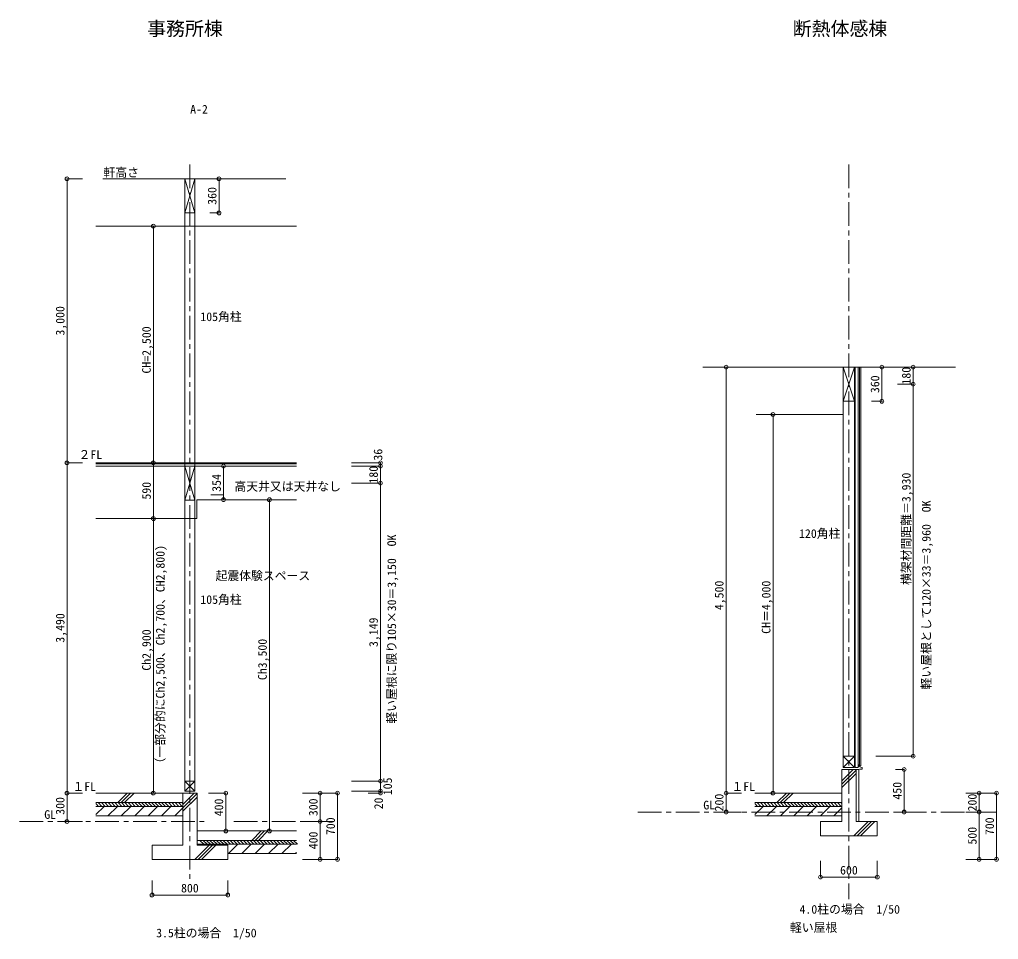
# Model space of a CAD drawing. Units: millimetres at full size, sheet at 1:50. Extents: x -32857 to 5048, y -5408 to 6710.
# Drawn here: x -5294 to 5048, y -3451 to 6268 of the extents above; entities that cross this region are included whole.
import ezdxf
from ezdxf.enums import TextEntityAlignment as Align

# ---------------------------------------------------------------- set-up
doc = ezdxf.new("R2010")
doc.units = ezdxf.units.MM
doc.header["$LTSCALE"] = 50
doc.header["$PDMODE"] = 32
doc.header["$PDSIZE"] = 40
doc.linetypes.add('CHAIN1', pattern=[8, 5, -1, 1, -1])
for name, color, linetype, lineweight in [('3-2_柱(黄)', 7, 'Continuous', 13), ('3-3_仕上線(黄)', 3, 'Continuous', 20), ('3-4_下地・間柱(水色)', 4, 'Continuous', 5), ('3-8_ハッチング', 2, 'Continuous', 5), ('3-A_文字', 7, 'Continuous', 13), ('3-F_寸法・方位', 7, 'Continuous', 13)]:
    doc.layers.add(name, color=color, linetype=linetype, lineweight=lineweight)
doc.styles.add('ＭＳ ゴシック', font='')
doc.styles.get('ＭＳ ゴシック').set_extended_font_data('MS Gothic')

msp = doc.modelspace()

# ---------------------------------------------------------------- linework, layer by layer
at = {"layer": '3-2_柱(黄)'}
for p, q in [((3408.64, -1634.63), (3528.64, -1634.63)), ((-3569.65, -1904.63), (-4488.7, -1904.63)), ((-3547.15, -1884.63), (-3442.15, -1884.63)), ((3393.64, -1904.63), (2474.59, -1904.63)), ((-3569.65, -2004.63), (-4488.7, -2004.63)), ((-3569.65, -2044.63), (-4488.7, -2044.63)), ((3393.64, -2004.63), (2474.59, -2004.63)), ((3393.64, -2044.63), (2474.59, -2044.63)), ((-3569.65, -2144.63), (-4488.7, -2144.63)), ((3393.64, -2144.63), (2474.59, -2144.63)), ((-3419.65, -2304.63), (-2367.84, -2304.63)), ((-3419.65, -2404.63), (-2367.84, -2404.63)), ((-3419.65, -2444.63), (-2367.84, -2444.63)), ((-3094.65, -2544.63), (-2367.84, -2544.63))]:
    msp.add_line(p, q, dxfattribs=at)
at = {"layer": '3-3_仕上線(黄)', "linetype": 'CHAIN1'}
for p, q in [((-3494.65, 4738.4), (-3494.65, -2853.85)), ((3468.64, 4738.4), (3468.64, -3025.63)), ((1238.74, -2104.63), (5025.11, -2104.63)), ((-5294.37, -2204.63), (-3298.19, -2204.63)), ((-3029.92, -2204.63), (-1938.17, -2204.63))]:
    msp.add_line(p, q, dxfattribs=at)
at = {"layer": '3-3_仕上線(黄)'}
for p, q in [((3393.64, -1654.63), (3393.64, -2204.63)), ((3393.64, -1654.63), (3543.64, -1654.63)), ((3543.64, -1654.63), (3543.64, -2204.63)), ((-3569.65, -1904.63), (-3419.65, -1904.63)), ((-3569.65, -1904.63), (-3569.65, -2454.63)), ((-3419.65, -1904.63), (-3419.65, -2454.63)), ((3168.64, -2204.63), (3168.64, -2354.63)), ((3168.64, -2204.63), (3393.64, -2204.63)), ((3543.64, -2204.63), (3768.64, -2204.63)), ((3768.64, -2204.63), (3768.64, -2354.63)), ((3168.64, -2354.63), (3768.64, -2354.63)), ((-3894.65, -2454.63), (-3569.65, -2454.63)), ((-3894.65, -2454.63), (-3894.65, -2604.63)), ((-3894.65, -2604.63), (-3094.65, -2604.63))]:
    msp.add_line(p, q, dxfattribs=at)
msp.add_lwpolyline([(-3419.65, -2454.63), (-3094.65, -2454.63), (-3094.65, -2604.63)], dxfattribs=at)
at = {"layer": '3-4_下地・間柱(水色)'}
for p, q in [((-3547.15, 4585.37), (-4414.4, 4585.37)), ((-3442.15, 4585.37), (-2481.3, 4585.37))]:
    msp.add_line(p, q, dxfattribs=at)
at = {"layer": '3-8_ハッチング'}
for p, q in [((3393.64, -1775.37), (3514.38, -1654.63)), ((3393.64, -1810.73), (3543.64, -1660.73)), ((3393.64, -1846.08), (3543.64, -1696.08)), ((-4256.02, -2004.63), (-4156.02, -1904.63)), ((-4220.66, -2004.63), (-4120.66, -1904.63)), ((-4185.31, -2004.63), (-4085.31, -1904.63)), ((-3569.65, -2025.37), (-3448.91, -1904.63)), ((-3569.65, -2060.73), (-3419.65, -1910.73)), ((-3569.65, -2096.08), (-3419.65, -1946.08)), ((2707.27, -2004.63), (2807.27, -1904.63)), ((2742.63, -2004.63), (2842.63, -1904.63)), ((2777.98, -2004.63), (2877.98, -1904.63)), ((-4488.7, -2016.24), (-4460.31, -2044.63)), ((-4488.7, -2131.24), (-4402.08, -2044.63)), ((-4464.96, -2004.63), (-4424.96, -2044.63)), ((-4429.6, -2004.63), (-4389.6, -2044.63)), ((-4394.25, -2004.63), (-4354.25, -2044.63)), ((-4360.66, -2144.63), (-4260.66, -2044.63)), ((-4358.89, -2004.63), (-4318.89, -2044.63)), ((-4323.53, -2004.63), (-4283.53, -2044.63)), ((-4288.18, -2004.63), (-4248.18, -2044.63)), ((-4252.82, -2004.63), (-4212.82, -2044.63)), ((-4219.24, -2144.63), (-4119.24, -2044.63)), ((-4217.47, -2004.63), (-4177.47, -2044.63)), ((-4182.11, -2004.63), (-4142.11, -2044.63)), ((-4146.76, -2004.63), (-4106.76, -2044.63)), ((-4111.4, -2004.63), (-4071.4, -2044.63)), ((-4077.82, -2144.63), (-3977.82, -2044.63)), ((-4076.05, -2004.63), (-4036.05, -2044.63)), ((-4040.69, -2004.63), (-4000.69, -2044.63)), ((-4005.34, -2004.63), (-3965.34, -2044.63)), ((-3969.98, -2004.63), (-3929.98, -2044.63)), ((-3936.4, -2144.63), (-3836.4, -2044.63)), ((-3934.63, -2004.63), (-3894.63, -2044.63)), ((-3899.27, -2004.63), (-3859.27, -2044.63)), ((-3863.92, -2004.63), (-3823.92, -2044.63)), ((-3828.56, -2004.63), (-3788.56, -2044.63)), ((-3794.98, -2144.63), (-3694.98, -2044.63)), ((-3793.2, -2004.63), (-3753.2, -2044.63)), ((-3757.85, -2004.63), (-3717.85, -2044.63)), ((-3722.49, -2004.63), (-3682.49, -2044.63)), ((-3687.14, -2004.63), (-3647.14, -2044.63)), ((-3653.56, -2144.63), (-3569.65, -2060.73)), ((-3651.78, -2004.63), (-3611.78, -2044.63)), ((-3616.43, -2004.63), (-3576.43, -2044.63)), ((-3581.07, -2004.63), (-3569.65, -2016.05)), ((2474.59, -2016.24), (2502.98, -2044.63)), ((2474.59, -2131.24), (2561.2, -2044.63)), ((2498.33, -2004.63), (2538.33, -2044.63)), ((2533.69, -2004.63), (2573.69, -2044.63)), ((2569.04, -2004.63), (2609.04, -2044.63)), ((2602.63, -2144.63), (2702.63, -2044.63)), ((2604.4, -2004.63), (2644.4, -2044.63)), ((2639.75, -2004.63), (2679.75, -2044.63)), ((2675.11, -2004.63), (2715.11, -2044.63)), ((2710.46, -2004.63), (2750.46, -2044.63)), ((2744.05, -2144.63), (2844.05, -2044.63)), ((2745.82, -2004.63), (2785.82, -2044.63)), ((2781.18, -2004.63), (2821.18, -2044.63)), ((2816.53, -2004.63), (2856.53, -2044.63)), ((2851.89, -2004.63), (2891.89, -2044.63)), ((2885.47, -2144.63), (2985.47, -2044.63)), ((2887.24, -2004.63), (2927.24, -2044.63)), ((2922.6, -2004.63), (2962.6, -2044.63)), ((2957.95, -2004.63), (2997.95, -2044.63)), ((2993.31, -2004.63), (3033.31, -2044.63)), ((3026.89, -2144.63), (3126.89, -2044.63)), ((3028.66, -2004.63), (3068.66, -2044.63)), ((3064.02, -2004.63), (3104.02, -2044.63)), ((3099.37, -2004.63), (3139.37, -2044.63)), ((3134.73, -2004.63), (3174.73, -2044.63)), ((3168.31, -2144.63), (3268.31, -2044.63)), ((3170.08, -2004.63), (3210.08, -2044.63)), ((3205.44, -2004.63), (3245.44, -2044.63)), ((3240.79, -2004.63), (3280.79, -2044.63)), ((3276.15, -2004.63), (3316.15, -2044.63)), ((3309.73, -2144.63), (3393.64, -2060.73)), ((3311.51, -2004.63), (3351.51, -2044.63)), ((3346.86, -2004.63), (3386.86, -2044.63)), ((3382.22, -2004.63), (3393.64, -2016.05)), ((3521.48, -2354.63), (3671.48, -2204.63)), ((3556.84, -2354.63), (3706.84, -2204.63)), ((3592.19, -2354.63), (3742.19, -2204.63)), ((-2841.81, -2404.63), (-2741.81, -2304.63)), ((-2806.45, -2404.63), (-2706.45, -2304.63)), ((-2771.09, -2404.63), (-2671.09, -2304.63)), ((-3441.81, -2604.63), (-3291.81, -2454.63)), ((-3406.45, -2604.63), (-3256.45, -2454.63)), ((-3388.99, -2404.63), (-3348.99, -2444.63)), ((-3371.09, -2604.63), (-3221.09, -2454.63)), ((-3353.64, -2404.63), (-3313.64, -2444.63)), ((-3318.28, -2404.63), (-3278.28, -2444.63)), ((-3282.92, -2404.63), (-3242.92, -2444.63)), ((-3247.57, -2404.63), (-3207.57, -2444.63)), ((-3212.21, -2404.63), (-3172.21, -2444.63)), ((-3176.86, -2404.63), (-3136.86, -2444.63)), ((-3141.5, -2404.63), (-3101.5, -2444.63)), ((-3106.15, -2404.63), (-3066.15, -2444.63)), ((-3087.87, -2544.63), (-2987.87, -2444.63)), ((-3070.79, -2404.63), (-3030.79, -2444.63)), ((-3035.44, -2404.63), (-2995.44, -2444.63)), ((-3000.08, -2404.63), (-2960.08, -2444.63)), ((-2964.73, -2404.63), (-2924.73, -2444.63)), ((-2946.45, -2544.63), (-2846.45, -2444.63)), ((-2929.37, -2404.63), (-2889.37, -2444.63)), ((-2894.02, -2404.63), (-2854.02, -2444.63)), ((-2858.66, -2404.63), (-2818.66, -2444.63)), ((-2823.31, -2404.63), (-2783.31, -2444.63)), ((-2805.03, -2544.63), (-2705.03, -2444.63)), ((-2787.95, -2404.63), (-2747.95, -2444.63)), ((-2752.59, -2404.63), (-2712.59, -2444.63)), ((-2717.24, -2404.63), (-2677.24, -2444.63)), ((-2681.88, -2404.63), (-2641.88, -2444.63)), ((-2663.61, -2544.63), (-2563.61, -2444.63)), ((-2646.53, -2404.63), (-2606.53, -2444.63)), ((-2611.17, -2404.63), (-2571.17, -2444.63)), ((-2575.82, -2404.63), (-2535.82, -2444.63)), ((-2540.46, -2404.63), (-2500.46, -2444.63)), ((-2522.19, -2544.63), (-2422.19, -2444.63)), ((-2505.11, -2404.63), (-2465.11, -2444.63)), ((-2469.75, -2404.63), (-2429.75, -2444.63)), ((-2434.4, -2404.63), (-2394.4, -2444.63)), ((-2399.04, -2404.63), (-2359.04, -2444.63)), ((-2380.76, -2544.63), (-2367.84, -2531.71))]:
    msp.add_line(p, q, dxfattribs=at)
at = {"layer": '3-A_文字'}
for p, q in [((-3547.15, 4585.37), (-3547.15, 1585.37)), ((-3547.15, 4585.37), (-3442.15, 4225.37)), ((-3547.15, 4225.37), (-3442.15, 4585.37)), ((1924.54, 2595.37), (4595.45, 2595.37)), ((3408.64, 2235.37), (3528.64, 2595.37)), ((3528.64, 2235.37), (3408.64, 2595.37)), ((3408.64, 2595.37), (3408.64, -1634.63)), ((3528.64, 2595.37), (3528.64, -1634.63)), ((3534.64, 2595.37), (3534.64, -1634.63)), ((3564.64, 2595.37), (3564.64, -1634.63)), ((3579.64, 2595.37), (3579.64, -1617.83)), ((3595.64, 2595.37), (3595.64, -1617.83)), ((4147.66, 2415.37), (3982.66, 2415.37)), ((3408.64, 2235.37), (3528.64, 2235.37)), ((2490.17, 2095.37), (3408.64, 2095.37)), ((-3547.15, 1659.37), (-3547.15, -1884.63)), ((-3442.15, 1659.37), (-3442.15, -1884.63)), ((-3547.15, 1189.37), (-3442.15, 1549.37)), ((-3547.15, 1549.37), (-3442.15, 1189.37)), ((-3547.15, 1189.37), (-3442.15, 1189.37)), ((-3422.15, 1195.37), (-3422.15, 995.37)), ((-3422.15, 1195.37), (-2367.84, 1195.37)), ((3408.64, -1514.63), (3528.64, -1514.63)), ((3408.64, -1634.63), (3528.64, -1514.63)), ((3528.64, -1634.63), (3408.64, -1514.63)), ((3573.64, -1654.63), (3543.64, -1654.63)), ((3573.64, -1654.63), (3573.64, -2204.63)), ((-3547.15, -1779.63), (-3442.15, -1779.63)), ((-3547.15, -1779.63), (-3442.15, -1884.63)), ((-3547.15, -1884.63), (-3442.15, -1779.63))]:
    msp.add_line(p, q, dxfattribs=at)
msp.add_lwpolyline([(-3547.15, 4585.37), (-3442.15, 4585.37), (-3442.15, 1585.37)], dxfattribs=at)
at = {"layer": '3-F_寸法・方位'}
for p, q in [((-4792.58, 1585.37), (-4792.58, 4585.37)), ((-4792.58, 4585.37), (-4628.9, 4585.37)), ((-3186.83, 4585.37), (-3282.9, 4585.37)), ((-3186.83, 4585.37), (-3186.83, 4225.37)), ((-3547.15, 4225.37), (-3442.15, 4225.37)), ((-3186.83, 4225.37), (-3282.9, 4225.37)), ((-4488.7, 4085.37), (-2367.84, 4085.37)), ((-3880.44, 1585.37), (-3880.44, 4085.37)), ((2170.71, -1904.63), (2170.71, 2595.37)), ((3816.69, 2595.37), (3708.17, 2595.37)), ((3816.69, 2595.37), (3816.69, 2235.37)), ((4147.66, 2415.37), (4147.66, 2595.37)), ((4147.66, 2415.37), (4147.66, -1514.63)), ((3816.69, 2235.37), (3708.17, 2235.37)), ((2666.97, 2095.37), (2666.97, -1904.63)), ((-4792.58, 1585.37), (-4628.9, 1585.37)), ((-4792.58, 1585.37), (-4628.9, 1585.37)), ((-4792.58, 1585.37), (-4628.9, 1585.37)), ((-4792.58, 1585.37), (-4792.58, -1904.63)), ((-4488.7, 1585.37), (-2367.84, 1585.37)), ((-4488.7, 1573.37), (-2367.84, 1573.37)), ((-3880.44, 1585.37), (-3880.44, 995.37)), ((-1481.7, 1585.37), (-1785.96, 1585.37)), ((-1481.7, 1549.37), (-1481.7, 1585.37)), ((-4488.7, 1549.37), (-2367.84, 1549.37)), ((-3143.09, 1549.37), (-3274.85, 1549.37)), ((-3140.18, 1549.37), (-3140.18, 1195.37)), ((-3140.18, 1549.37), (-2993.09, 1549.37)), ((-1481.7, 1549.37), (-1785.96, 1549.37)), ((-1481.7, 1549.37), (-1785.96, 1549.37)), ((-1481.7, 1549.37), (-1481.7, 1369.37)), ((-1481.7, 1369.37), (-1785.96, 1369.37)), ((-1481.7, 1369.37), (-1785.96, 1369.37)), ((-1481.7, 1369.37), (-1481.7, -1779.63)), ((-3143.09, 1245.37), (-3274.85, 1245.37)), ((-2654.86, 1195.37), (-2654.86, -2304.63)), ((-3422.15, 995.37), (-4488.7, 995.37)), ((-3880.44, 995.37), (-3880.44, -1904.63)), ((4147.66, -1514.63), (3753.08, -1514.63)), ((3534.64, -1634.63), (3564.64, -1634.63)), ((3579.64, -1617.83), (3595.64, -1617.83)), ((4051.58, -1654.63), (3959.94, -1654.63)), ((4051.58, -2104.63), (4051.58, -1654.63)), ((-1481.7, -1779.63), (-1785.96, -1779.63)), ((-1481.7, -1779.63), (-1785.96, -1779.63)), ((-1481.7, -1779.63), (-1481.7, -1884.63)), ((-4792.58, -1904.63), (-4628.9, -1904.63)), ((-4792.58, -2204.63), (-4792.58, -1904.63)), ((-3116, -1904.63), (-3297.44, -1904.63)), ((-3116, -1904.63), (-3116, -2304.63)), ((-2118.06, -1904.63), (-2303.76, -1904.63)), ((-1935.19, -1904.63), (-2118.06, -1904.63)), ((-2118.06, -1904.63), (-2118.06, -2204.63)), ((-1935.19, -1904.63), (-1935.19, -2604.63)), ((-1481.7, -1884.63), (-1785.96, -1884.63)), ((-1481.7, -1884.63), (-1611.05, -1884.63)), ((-1481.7, -1904.63), (-1611.05, -1904.63)), ((-1481.7, -1884.63), (-1481.7, -1904.63)), ((2170.71, -2104.63), (2170.71, -1904.63)), ((2170.71, -1904.63), (2334.38, -1904.63)), ((4845.23, -1904.63), (4705.39, -1904.63)), ((5028.1, -1904.63), (4845.23, -1904.63)), ((4845.23, -1904.63), (4845.23, -2104.63)), ((5028.1, -1904.63), (5028.1, -2604.63)), ((2170.71, -2104.63), (2334.38, -2104.63)), ((4051.58, -2104.63), (3959.94, -2104.63)), ((4845.23, -2104.63), (4705.39, -2104.63)), ((4845.23, -2104.63), (4845.23, -2604.63)), ((-4792.58, -2204.63), (-4628.9, -2204.63)), ((-2118.06, -2204.63), (-2303.76, -2204.63)), ((-2118.06, -2204.63), (-2118.06, -2604.63)), ((-3116, -2304.63), (-3174.91, -2304.63)), ((-2118.06, -2604.63), (-2303.76, -2604.63)), ((-1935.19, -2604.63), (-2118.06, -2604.63)), ((3168.64, -2792.42), (3168.64, -2619.57)), ((3768.64, -2792.42), (3768.64, -2619.57)), ((4845.23, -2604.63), (4705.39, -2604.63)), ((5028.1, -2604.63), (4845.23, -2604.63)), ((3168.64, -2792.42), (3768.64, -2792.42)), ((-3894.65, -2981.88), (-3894.65, -2829.85)), ((-3094.65, -2981.88), (-3094.65, -2829.85)), ((-3894.65, -2981.88), (-3094.65, -2981.88))]:
    msp.add_line(p, q, dxfattribs=at)
msp.add_lwpolyline([(3568.39, -1601.27), (3568.39, -1623.94), (3607.63, -1633.97), (3607.63, -1653.15), (3581.91, -1653.15)], dxfattribs=at)
for p in [(-4792.58, 4585.37), (-3186.83, 4585.37), (-3186.83, 4225.37), (-3880.44, 4085.37), (2170.71, 2595.37), (3816.69, 2595.37), (4147.66, 2595.37), (4147.66, 2415.37), (3816.69, 2235.37), (2666.97, 2095.37), (-4792.58, 1585.37), (-3880.44, 1585.37), (-3140.18, 1549.37), (-1481.7, 1585.37), (-1481.7, 1549.37), (-1481.7, 1369.37), (-3140.18, 1195.37), (-2654.86, 1195.37), (-3880.44, 995.37), (4147.66, -1514.63), (4051.58, -1654.63), (-1481.7, -1779.63), (-1481.7, -1779.63), (-4792.58, -1904.63), (-3880.44, -1904.63), (-3116, -1904.63), (-2118.06, -1904.63), (-1935.19, -1904.63), (-1481.7, -1884.63), (-1481.7, -1904.63), (2170.71, -1904.63), (2666.97, -1904.63), (4845.23, -1904.63), (5028.1, -1904.63), (2170.71, -2104.63), (4051.58, -2104.63), (4845.23, -2104.63), (-4792.58, -2204.63), (-2118.06, -2204.63), (-3116, -2304.63), (-2654.86, -2304.63), (-2118.06, -2604.63), (-1935.19, -2604.63), (4845.23, -2604.63), (5028.1, -2604.63), (3168.64, -2792.42), (3768.64, -2792.42), (-3894.65, -2981.88), (-3094.65, -2981.88)]:
    msp.add_point(p, dxfattribs=at)

# ---------------------------------------------------------------- texts
at = {"layer": '3-A_文字', "style": 'ＭＳ ゴシック'}
for s, height, p in [('事務所棟', 146.6, (-3946.89, 6055.12)), ('断熱体感棟', 146.6, (2874.32, 6055.12)), ('A-2', 91.64, (-3491.98, 5247.41)), ('軒高さ', 91.64, (-4407.6, 4578.94)), ('105角柱', 91.64, (-3384.3, 3055.23)), ('２FL', 91.64, (-4671.74, 1598.69)), ('高天井又は天井なし', 91.64, (-3024.04, 1262.16)), ('120角柱', 91.64, (2941.38, 764.13)), ('起震体験スペース', 91.64, (-3223.84, 318.22)), ('105角柱', 91.64, (-3384.3, 66.45)), ('１FL', 91.64, (-4735.98, -1908.52)), ('１FL', 91.64, (2227.31, -1908.52)), ('4.0柱の場合\u30001/50', 91.64, (2946.5, -3206.03)), ('軽い屋根', 91.64, (2845.68, -3398.64)), ('3.5柱の場合\u30001/50', 91.64, (-3851.08, -3456.03))]:
    msp.add_text(s, height=height, dxfattribs=at).set_placement(p, align=Align.BOTTOM_LEFT)
at = {"layer": '3-A_文字', "color": 3, "style": 'ＭＳ ゴシック'}
for p in [(1929.65, -2104.63), (-5033.64, -2204.63)]:
    msp.add_text('GL', height=91.64, dxfattribs=at).set_placement(p, align=Align.BOTTOM_LEFT)
at = {"layer": '3-F_寸法・方位', "style": 'ＭＳ ゴシック'}
for s, p in [('360', (-3186.83, 4311.62)), ('3,000', (-4792.58, 2929.12)), ('CH=2,500', (-3880.44, 2528.11)), ('180', (4147.66, 2411.62)), ('360', (3816.69, 2321.62)), ('36', (-1433.93, 1608.66)), ('354', (-3140.18, 1278.62)), ('180', (-1481.7, 1365.62)), ('横架材間距離＝3,930', (4147.66, 294.12)), ('590', (-3880.44, 1196.62)), ('軽い屋根として120×33＝3,960\u3000OK', (4359.6, -810.45)), ('軽い屋根に限り105×30＝3,150\u3000OK', (-1288.81, -1170.7)), ('（一部分的にCh2,500、Ch2,700、CH2,800)', (-3734.25, -1654.86)), ('4,500', (2170.71, 28.34)), ('CH＝4,000', (2666.97, -221.66)), ('3,490', (-4792.58, -315.88)), ('3,149', (-1481.7, -361.38)), ('Ch2,900', (-3880.44, -610.88)), ('Ch3,500', (-2654.86, -710.88)), ('105', (-1332.75, -1927.08)), ('450', (4051.58, -1973.38)), ('300', (-4792.58, -2133.87)), ('20', (-1427.77, -2076.63)), ('200', (2170.71, -2098.38)), ('200', (4845.23, -2098.38)), ('400', (-3116, -2149.78)), ('300', (-2118.06, -2148.38)), ('700', (-1935.19, -2348.38)), ('700', (5028.1, -2348.38)), ('500', (4845.23, -2448.38)), ('400', (-2118.06, -2498.38))]:
    msp.add_text(s, height=91.64, rotation=90, dxfattribs=at).set_placement(p, align=Align.BOTTOM_LEFT)
for s, p in [('600', (3374.89, -2792.42)), ('800', (-3588.4, -2981.88))]:
    msp.add_text(s, height=91.64, dxfattribs=at).set_placement(p, align=Align.BOTTOM_LEFT)

doc.saveas('drawing.dxf')
